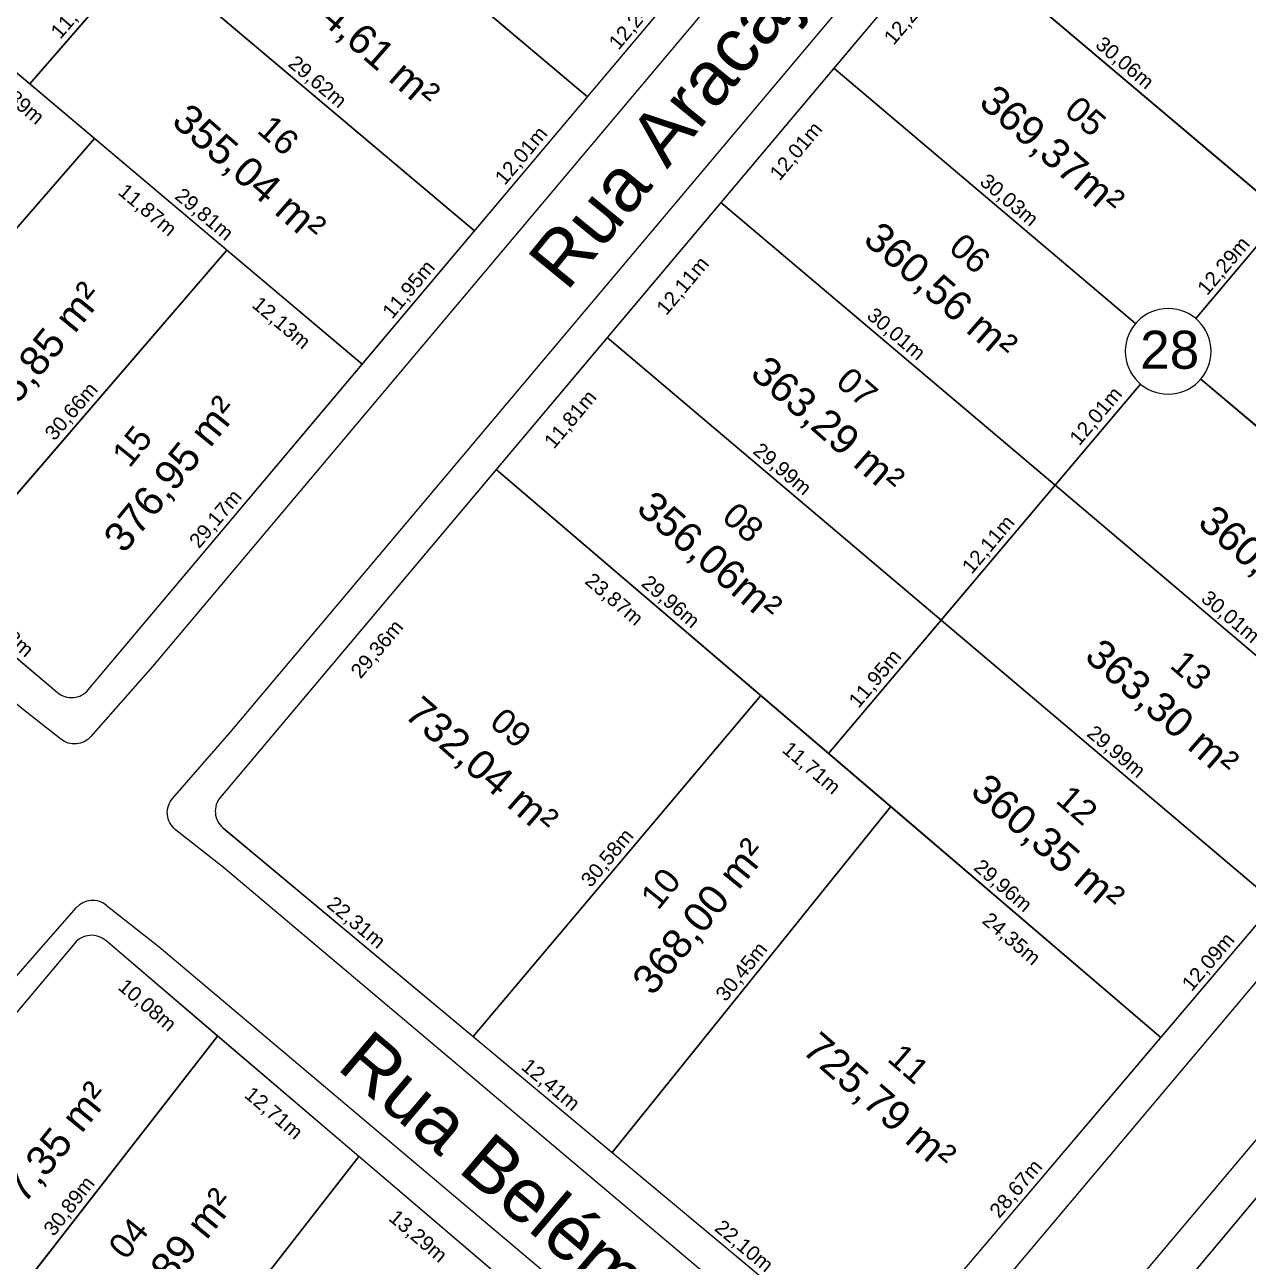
# Model space of a CAD drawing. Header units: metres. Extents: x 3808 to 8215, y 2374 to 6187.
# Drawn here: x 5218.8 to 5302.7, y 3229.2 to 3314 of the extents above; entities that cross this region are included whole.
import ezdxf

# ---------------------------------------------------------------- set-up
doc = ezdxf.new("R2010")
doc.units = ezdxf.units.M
for name, color, linetype in [('Areas Lotes', 1, 'Continuous'), ('Calçada', 8, 'Continuous'), ('COTAS', 7, 'Continuous'), ('Lote', 7, 'Continuous'), ('Nome das Ruas', 7, 'Continuous'), ('Nº Lote', 7, 'Continuous'), ('Nº. quadra', 7, 'Continuous'), ('quadras', 7, 'Continuous')]:
    doc.layers.add(name, color=color, linetype=linetype)
doc.styles.add('Arial', font='arial.ttf')
doc.dimstyles.new('Copy(2) of ISO-25', dxfattribs={"dimtxt": 1, "dimasz": 2.5, "dimexe": 1.25, "dimexo": 0.625, "dimgap": 0.2, "dimtad": 1, "dimtoh": 1, "dimlfac": 1, "dimzin": 1, "dimtxsty": 'Arial', "dimblk": 'NONE', "dimcen": 0, "dimse1": 1, "dimse2": 1, "dimsd1": 1, "dimsd2": 1, "dimclrt": 256, "dimaunit": 1, "dimadec": 3, "dimazin": 0, "dimtfac": 1, "dimtmove": 0, "dimatfit": 3, "dimldrblk": 'NONE', "dimfxl": 1, "dimtolj": 1, "dimtzin": 0, "dimarcsym": 0})

# ---------------------------------------------------------------- blocks, each defined once
blk = doc.blocks.new('*D1649')
at = {"layer": 'Defpoints', "color": 0, "linetype": 'Continuous', "transparency": 16777216}
for p in [(5306.062, 3236.928), (5308.019, 3235.291), (5287.642, 3214.916)]:
    blk.add_point(p, dxfattribs=at)
at = {"layer": 'COTAS', "linetype": 'Continuous', "lineweight": 5, "transparency": 16777216, "insert": (5298.194, 3224.799), "char_height": 1, "attachment_point": 5, "rotation": 50.07639, "style": 'Arial'}
blk.add_mtext('\\A1;28,70m', dxfattribs=at)
blk = doc.blocks.new('_None')
blk = doc.blocks.new('*D1693')
at = {"layer": 'Defpoints', "color": 0, "linetype": 'Continuous', "transparency": 16777216}
for p in [(5232.442, 3258.905), (5249.57, 3244.615), (5249.57, 3244.615)]:
    blk.add_point(p, dxfattribs=at)
at = {"layer": 'COTAS', "linetype": 'Continuous', "lineweight": 5, "transparency": 16777216, "insert": (5241.519, 3252.375), "char_height": 1, "attachment_point": 5, "rotation": 320.16156, "style": 'Arial'}
blk.add_mtext('\\A1;22,31m', dxfattribs=at)
blk = doc.blocks.new('*D1694')
at = {"layer": 'Defpoints', "color": 0, "linetype": 'Continuous', "transparency": 16777216}
for p in [(5249.57, 3244.615), (5259.101, 3236.663), (5259.101, 3236.663)]:
    blk.add_point(p, dxfattribs=at)
at = {"layer": 'COTAS', "linetype": 'Continuous', "lineweight": 5, "transparency": 16777216, "insert": (5254.849, 3241.254), "char_height": 1, "attachment_point": 5, "rotation": 320.16156, "style": 'Arial'}
blk.add_mtext('\\A1;12,41m', dxfattribs=at)
blk = doc.blocks.new('*D1695')
at = {"layer": 'Defpoints', "color": 0, "linetype": 'Continuous', "transparency": 16777216}
for p in [(5259.101, 3236.663), (5276.071, 3222.505), (5276.071, 3222.505)]:
    blk.add_point(p, dxfattribs=at)
at = {"layer": 'COTAS', "linetype": 'Continuous', "lineweight": 5, "transparency": 16777216, "insert": (5268.099, 3230.199), "char_height": 1, "attachment_point": 5, "rotation": 320.16156, "style": 'Arial'}
blk.add_mtext('\\A1;22,10m', dxfattribs=at)
blk = doc.blocks.new('*D1696')
at = {"layer": 'Defpoints', "color": 0, "linetype": 'Continuous', "transparency": 16777216}
for p in [(5296.719, 3244.555), (5296.719, 3244.555), (5278.176, 3222.687)]:
    blk.add_point(p, dxfattribs=at)
at = {"layer": 'COTAS', "linetype": 'Continuous', "lineweight": 5, "transparency": 16777216, "insert": (5286.837, 3234.139), "char_height": 1, "attachment_point": 5, "rotation": 49.70444, "style": 'Arial'}
blk.add_mtext('\\A1;28,67m', dxfattribs=at)
blk = doc.blocks.new('*D1697')
at = {"layer": 'Defpoints', "color": 0, "linetype": 'Continuous', "transparency": 16777216}
for p in [(5304.54, 3253.779), (5304.54, 3253.779), (5296.719, 3244.555)]:
    blk.add_point(p, dxfattribs=at)
at = {"layer": 'COTAS', "linetype": 'Continuous', "lineweight": 5, "transparency": 16777216, "insert": (5300.019, 3249.685), "char_height": 1, "attachment_point": 5, "rotation": 49.70444, "style": 'Arial'}
blk.add_mtext('\\A1;12,09m', dxfattribs=at)
blk = doc.blocks.new('*D1703')
at = {"layer": 'Defpoints', "color": 0, "linetype": 'Continuous', "transparency": 16777216}
for p in [(5251.158, 3283.487), (5253.113, 3281.841), (5232.255, 3261.023)]:
    blk.add_point(p, dxfattribs=at)
at = {"layer": 'COTAS', "linetype": 'Continuous', "lineweight": 5, "transparency": 16777216, "insert": (5243.049, 3271.125), "char_height": 1, "attachment_point": 5, "rotation": 49.92144, "style": 'Arial'}
blk.add_mtext('\\A1;29,36m', dxfattribs=at)
blk = doc.blocks.new('*D1704')
at = {"layer": 'Defpoints', "color": 0, "linetype": 'Continuous', "transparency": 16777216}
for p in [(5258.76, 3292.521), (5260.715, 3290.876), (5251.158, 3283.487)]:
    blk.add_point(p, dxfattribs=at)
at = {"layer": 'COTAS', "linetype": 'Continuous', "lineweight": 5, "transparency": 16777216, "insert": (5256.302, 3286.874), "char_height": 1, "attachment_point": 5, "rotation": 49.92144, "style": 'Arial'}
blk.add_mtext('\\A1;11,81m', dxfattribs=at)
blk = doc.blocks.new('*D1705')
at = {"layer": 'Defpoints', "color": 0, "linetype": 'Continuous', "transparency": 16777216}
for p in [(5266.557, 3301.788), (5268.513, 3300.142), (5258.76, 3292.521)]:
    blk.add_point(p, dxfattribs=at)
at = {"layer": 'COTAS', "linetype": 'Continuous', "lineweight": 5, "transparency": 16777216, "insert": (5264.001, 3296.025), "char_height": 1, "attachment_point": 5, "rotation": 49.92144, "style": 'Arial'}
blk.add_mtext('\\A1;12,11m', dxfattribs=at)
blk = doc.blocks.new('*D1706')
at = {"layer": 'Defpoints', "color": 0, "linetype": 'Continuous', "transparency": 16777216}
for p in [(5274.289, 3310.978), (5276.245, 3309.332), (5266.557, 3301.788)]:
    blk.add_point(p, dxfattribs=at)
at = {"layer": 'COTAS', "linetype": 'Continuous', "lineweight": 5, "transparency": 16777216, "insert": (5271.766, 3305.253), "char_height": 1, "attachment_point": 5, "rotation": 49.92144, "style": 'Arial'}
blk.add_mtext('\\A1;12,01m', dxfattribs=at)
blk = doc.blocks.new('*D1707')
at = {"layer": 'Defpoints', "color": 0, "linetype": 'Continuous', "transparency": 16777216}
for p in [(5282.205, 3320.385), (5284.161, 3318.739), (5274.289, 3310.978)]:
    blk.add_point(p, dxfattribs=at)
at = {"layer": 'COTAS', "linetype": 'Continuous', "lineweight": 5, "transparency": 16777216, "insert": (5279.59, 3314.551), "char_height": 1, "attachment_point": 5, "rotation": 49.92144, "style": 'Arial'}
blk.add_mtext('\\A1;12,29m', dxfattribs=at)
blk = doc.blocks.new('*D1713')
at = {"layer": 'Defpoints', "color": 0, "linetype": 'Continuous', "transparency": 16777216}
for p in [(5269.306, 3267.98), (5269.306, 3267.98), (5249.57, 3244.615)]:
    blk.add_point(p, dxfattribs=at)
at = {"layer": 'COTAS', "linetype": 'Continuous', "lineweight": 5, "transparency": 16777216, "insert": (5258.826, 3256.814), "char_height": 1, "attachment_point": 5, "rotation": 49.81268, "style": 'Arial'}
blk.add_mtext('\\A1;30,58m', dxfattribs=at)
blk = doc.blocks.new('*D1714')
at = {"layer": 'Defpoints', "color": 0, "linetype": 'Continuous', "transparency": 16777216}
for p in [(5278.208, 3260.373), (5278.208, 3260.373), (5259.101, 3236.663)]:
    blk.add_point(p, dxfattribs=at)
at = {"layer": 'COTAS', "linetype": 'Continuous', "lineweight": 5, "transparency": 16777216, "insert": (5268.031, 3249.021), "char_height": 1, "attachment_point": 5, "rotation": 51.13597, "style": 'Arial'}
blk.add_mtext('\\A1;30,45m', dxfattribs=at)
blk = doc.blocks.new('*D1715')
at = {"layer": 'Defpoints', "color": 0, "linetype": 'Continuous', "transparency": 16777216}
for p in [(5251.158, 3283.487), (5269.306, 3267.98), (5267.75, 3266.159)]:
    blk.add_point(p, dxfattribs=at)
at = {"layer": 'COTAS', "linetype": 'Continuous', "lineweight": 5, "transparency": 16777216, "insert": (5259.197, 3274.522), "char_height": 1, "attachment_point": 5, "rotation": 319.48654, "style": 'Arial'}
blk.add_mtext('\\A1;23,87m', dxfattribs=at)
blk = doc.blocks.new('*D1716')
at = {"layer": 'Defpoints', "color": 0, "linetype": 'Continuous', "transparency": 16777216}
for p in [(5269.306, 3267.98), (5278.208, 3260.373), (5276.652, 3258.553)]:
    blk.add_point(p, dxfattribs=at)
at = {"layer": 'COTAS', "linetype": 'Continuous', "lineweight": 5, "transparency": 16777216, "insert": (5272.722, 3262.965), "char_height": 1, "attachment_point": 5, "rotation": 319.48654, "style": 'Arial'}
blk.add_mtext('\\A1;11,71m', dxfattribs=at)
blk = doc.blocks.new('*D1717')
at = {"layer": 'Defpoints', "color": 0, "linetype": 'Continuous', "transparency": 16777216}
for p in [(5278.208, 3260.373), (5296.719, 3244.555), (5295.164, 3242.735)]:
    blk.add_point(p, dxfattribs=at)
at = {"layer": 'COTAS', "linetype": 'Continuous', "lineweight": 5, "transparency": 16777216, "insert": (5286.428, 3251.253), "char_height": 1, "attachment_point": 5, "rotation": 319.48654, "style": 'Arial'}
blk.add_mtext('\\A1;24,35m', dxfattribs=at)
blk = doc.blocks.new('*D1718')
at = {"layer": 'Defpoints', "color": 0, "linetype": 'Continuous', "transparency": 16777216}
for p in [(5251.158, 3283.487), (5273.938, 3264.021), (5273.938, 3264.021)]:
    blk.add_point(p, dxfattribs=at)
at = {"layer": 'COTAS', "linetype": 'Continuous', "lineweight": 5, "transparency": 16777216, "insert": (5263.068, 3274.363), "char_height": 1, "attachment_point": 5, "rotation": 319.48654, "style": 'Arial'}
blk.add_mtext('\\A1;29,96m', dxfattribs=at)
blk = doc.blocks.new('*D1719')
at = {"layer": 'Defpoints', "color": 0, "linetype": 'Continuous', "transparency": 16777216}
for p in [(5273.938, 3264.021), (5296.719, 3244.555), (5296.719, 3244.555)]:
    blk.add_point(p, dxfattribs=at)
at = {"layer": 'COTAS', "linetype": 'Continuous', "lineweight": 5, "transparency": 16777216, "insert": (5285.849, 3254.897), "char_height": 1, "attachment_point": 5, "rotation": 319.48654, "style": 'Arial'}
blk.add_mtext('\\A1;29,96m', dxfattribs=at)
blk = doc.blocks.new('*D1720')
at = {"layer": 'Defpoints', "color": 0, "linetype": 'Continuous', "transparency": 16777216}
for p in [(5258.76, 3292.521), (5281.65, 3273.15), (5281.65, 3273.15)]:
    blk.add_point(p, dxfattribs=at)
at = {"layer": 'COTAS', "linetype": 'Continuous', "lineweight": 5, "transparency": 16777216, "insert": (5270.722, 3283.447), "char_height": 1, "attachment_point": 5, "rotation": 319.75994, "style": 'Arial'}
blk.add_mtext('\\A1;29,99m', dxfattribs=at)
blk = doc.blocks.new('*D1721')
at = {"layer": 'Defpoints', "color": 0, "linetype": 'Continuous', "transparency": 16777216}
for p in [(5281.65, 3273.15), (5304.54, 3253.779), (5304.54, 3253.779)]:
    blk.add_point(p, dxfattribs=at)
at = {"layer": 'COTAS', "linetype": 'Continuous', "lineweight": 5, "transparency": 16777216, "insert": (5293.612, 3264.076), "char_height": 1, "attachment_point": 5, "rotation": 319.75994, "style": 'Arial'}
blk.add_mtext('\\A1;29,99m', dxfattribs=at)
blk = doc.blocks.new('*D1722')
at = {"layer": 'Defpoints', "color": 0, "linetype": 'Continuous', "transparency": 16777216}
for p in [(5266.557, 3301.788), (5289.464, 3282.402), (5289.464, 3282.402)]:
    blk.add_point(p, dxfattribs=at)
at = {"layer": 'COTAS', "linetype": 'Continuous', "lineweight": 5, "transparency": 16777216, "insert": (5278.528, 3292.706), "char_height": 1, "attachment_point": 5, "rotation": 319.75994, "style": 'Arial'}
blk.add_mtext('\\A1;30,01m', dxfattribs=at)
blk = doc.blocks.new('*D1723')
at = {"layer": 'Defpoints', "color": 0, "linetype": 'Continuous', "transparency": 16777216}
for p in [(5289.464, 3282.402), (5312.372, 3263.016), (5312.372, 3263.016)]:
    blk.add_point(p, dxfattribs=at)
at = {"layer": 'COTAS', "linetype": 'Continuous', "lineweight": 5, "transparency": 16777216, "insert": (5301.436, 3273.32), "char_height": 1, "attachment_point": 5, "rotation": 319.75994, "style": 'Arial'}
blk.add_mtext('\\A1;30,01m', dxfattribs=at)
blk = doc.blocks.new('*D1724')
at = {"layer": 'Defpoints', "color": 0, "linetype": 'Continuous', "transparency": 16777216}
for p in [(5274.289, 3310.978), (5297.215, 3291.577), (5297.215, 3291.577)]:
    blk.add_point(p, dxfattribs=at)
at = {"layer": 'COTAS', "linetype": 'Continuous', "lineweight": 5, "transparency": 16777216, "insert": (5286.269, 3301.889), "char_height": 1, "attachment_point": 5, "rotation": 319.75994, "style": 'Arial'}
blk.add_mtext('\\A1;30,03m', dxfattribs=at)
blk = doc.blocks.new('*D1725')
at = {"layer": 'Defpoints', "color": 0, "linetype": 'Continuous', "transparency": 16777216}
for p in [(5297.215, 3291.577), (5320.14, 3272.176), (5320.14, 3272.176)]:
    blk.add_point(p, dxfattribs=at)
at = {"layer": 'COTAS', "linetype": 'Continuous', "lineweight": 5, "transparency": 16777216, "insert": (5309.195, 3282.488), "char_height": 1, "attachment_point": 5, "rotation": 319.75994, "style": 'Arial'}
blk.add_mtext('\\A1;30,03m', dxfattribs=at)
blk = doc.blocks.new('*D1726')
at = {"layer": 'Defpoints', "color": 0, "linetype": 'Continuous', "transparency": 16777216}
for p in [(5282.205, 3320.385), (5305.148, 3300.969), (5305.148, 3300.969)]:
    blk.add_point(p, dxfattribs=at)
at = {"layer": 'COTAS', "linetype": 'Continuous', "lineweight": 5, "transparency": 16777216, "insert": (5294.194, 3311.288), "char_height": 1, "attachment_point": 5, "rotation": 319.75994, "style": 'Arial'}
blk.add_mtext('\\A1;30,06m', dxfattribs=at)
blk = doc.blocks.new('*D1728')
at = {"layer": 'Defpoints', "color": 0, "linetype": 'Continuous', "transparency": 16777216}
for p in [(5281.65, 3273.15), (5281.65, 3273.15), (5273.938, 3264.021)]:
    blk.add_point(p, dxfattribs=at)
at = {"layer": 'COTAS', "linetype": 'Continuous', "lineweight": 5, "transparency": 16777216, "insert": (5277.182, 3269.103), "char_height": 1, "attachment_point": 5, "rotation": 49.81268, "style": 'Arial'}
blk.add_mtext('\\A1;11,95m', dxfattribs=at)
blk = doc.blocks.new('*D1729')
at = {"layer": 'Defpoints', "color": 0, "linetype": 'Continuous', "transparency": 16777216}
for p in [(5289.464, 3282.402), (5289.464, 3282.402), (5281.65, 3273.15)]:
    blk.add_point(p, dxfattribs=at)
at = {"layer": 'COTAS', "linetype": 'Continuous', "lineweight": 5, "transparency": 16777216, "insert": (5284.945, 3278.293), "char_height": 1, "attachment_point": 5, "rotation": 49.81268, "style": 'Arial'}
blk.add_mtext('\\A1;12,11m', dxfattribs=at)
blk = doc.blocks.new('*D1730')
at = {"layer": 'Defpoints', "color": 0, "linetype": 'Continuous', "transparency": 16777216}
for p in [(5296.802, 3291.165), (5296.802, 3291.165), (5289.052, 3281.99)]:
    blk.add_point(p, dxfattribs=at)
at = {"layer": 'COTAS', "linetype": 'Continuous', "lineweight": 5, "transparency": 16777216, "insert": (5292.315, 3287.094), "char_height": 1, "attachment_point": 5, "rotation": 49.81268, "style": 'Arial'}
blk.add_mtext('\\A1;12,01m', dxfattribs=at)
blk = doc.blocks.new('*D1731')
at = {"layer": 'Defpoints', "color": 0, "linetype": 'Continuous', "transparency": 16777216}
for p in [(5305.652, 3301.565), (5305.652, 3301.565), (5297.719, 3292.173)]:
    blk.add_point(p, dxfattribs=at)
at = {"layer": 'COTAS', "linetype": 'Continuous', "lineweight": 5, "transparency": 16777216, "insert": (5301.073, 3297.385), "char_height": 1, "attachment_point": 5, "rotation": 49.81268, "style": 'Arial'}
blk.add_mtext('\\A1;12,29m', dxfattribs=at)
blk = doc.blocks.new('*D1745')
at = {"layer": 'Defpoints', "color": 0, "linetype": 'Continuous', "transparency": 16777216}
for p in [(5212.694, 3275.286), (5221.086, 3268.2), (5221.086, 3268.2)]:
    blk.add_point(p, dxfattribs=at)
at = {"layer": 'COTAS', "linetype": 'Continuous', "lineweight": 5, "transparency": 16777216, "insert": (5217.407, 3272.355), "char_height": 1, "attachment_point": 5, "rotation": 319.82268, "style": 'Arial'}
blk.add_mtext('\\A1;10,98m', dxfattribs=at)
blk = doc.blocks.new('*D1746')
at = {"layer": 'Defpoints', "color": 0, "linetype": 'Continuous', "transparency": 16777216}
for p in [(5241.983, 3290.693), (5241.983, 3290.693), (5223.201, 3268.38)]:
    blk.add_point(p, dxfattribs=at)
at = {"layer": 'COTAS', "linetype": 'Continuous', "lineweight": 5, "transparency": 16777216, "insert": (5231.979, 3280.052), "char_height": 1, "attachment_point": 5, "rotation": 49.912, "style": 'Arial'}
blk.add_mtext('\\A1;29,17m', dxfattribs=at)
blk = doc.blocks.new('*D1747')
at = {"layer": 'Defpoints', "color": 0, "linetype": 'Continuous', "transparency": 16777216}
for p in [(5249.676, 3299.833), (5249.676, 3299.833), (5241.983, 3290.693)]:
    blk.add_point(p, dxfattribs=at)
at = {"layer": 'COTAS', "linetype": 'Continuous', "lineweight": 5, "transparency": 16777216, "insert": (5245.216, 3295.779), "char_height": 1, "attachment_point": 5, "rotation": 49.912, "style": 'Arial'}
blk.add_mtext('\\A1;11,95m', dxfattribs=at)
blk = doc.blocks.new('*D1748')
at = {"layer": 'Defpoints', "color": 0, "linetype": 'Continuous', "transparency": 16777216}
for p in [(5257.409, 3309.02), (5257.409, 3309.02), (5249.676, 3299.833)]:
    blk.add_point(p, dxfattribs=at)
at = {"layer": 'COTAS', "linetype": 'Continuous', "lineweight": 5, "transparency": 16777216, "insert": (5252.93, 3304.943), "char_height": 1, "attachment_point": 5, "rotation": 49.912, "style": 'Arial'}
blk.add_mtext('\\A1;12,01m', dxfattribs=at)
blk = doc.blocks.new('*D1749')
at = {"layer": 'Defpoints', "color": 0, "linetype": 'Continuous', "transparency": 16777216}
for p in [(5265.289, 3318.382), (5265.289, 3318.382), (5257.409, 3309.02)]:
    blk.add_point(p, dxfattribs=at)
at = {"layer": 'COTAS', "linetype": 'Continuous', "lineweight": 5, "transparency": 16777216, "insert": (5260.736, 3314.217), "char_height": 1, "attachment_point": 5, "rotation": 49.912, "style": 'Arial'}
blk.add_mtext('\\A1;12,24m', dxfattribs=at)
blk = doc.blocks.new('*D1767')
at = {"layer": 'Defpoints', "color": 0, "linetype": 'Continuous', "transparency": 16777216}
for p in [(5223.631, 3306.165), (5223.631, 3306.165), (5203.525, 3283.028)]:
    blk.add_point(p, dxfattribs=at)
at = {"layer": 'COTAS', "linetype": 'Continuous', "lineweight": 5, "transparency": 16777216, "insert": (5212.974, 3295.122), "char_height": 1, "attachment_point": 5, "rotation": 49.01051, "style": 'Arial'}
blk.add_mtext('\\A1;30,65m', dxfattribs=at)
blk = doc.blocks.new('*D1768')
at = {"layer": 'Defpoints', "color": 0, "linetype": 'Continuous', "transparency": 16777216}
for p in [(5232.706, 3298.514), (5232.706, 3298.514), (5212.694, 3275.286)]:
    blk.add_point(p, dxfattribs=at)
at = {"layer": 'COTAS', "linetype": 'Continuous', "lineweight": 5, "transparency": 16777216, "insert": (5222.093, 3287.423), "char_height": 1, "attachment_point": 5, "rotation": 49.25348, "style": 'Arial'}
blk.add_mtext('\\A1;30,66m', dxfattribs=at)
blk = doc.blocks.new('*D1771')
at = {"layer": 'Defpoints', "color": 0, "linetype": 'Continuous', "transparency": 16777216}
for p in [(5214.543, 3313.826), (5223.625, 3306.158), (5222.16, 3304.42)]:
    blk.add_point(p, dxfattribs=at)
at = {"layer": 'COTAS', "linetype": 'Continuous', "lineweight": 5, "transparency": 16777216, "insert": (5218.132, 3308.864), "char_height": 1, "attachment_point": 5, "rotation": 319.86743, "style": 'Arial'}
blk.add_mtext('\\A1;11,89m', dxfattribs=at)
blk = doc.blocks.new('*D1772')
at = {"layer": 'Defpoints', "color": 0, "linetype": 'Continuous', "transparency": 16777216}
for p in [(5223.625, 3306.158), (5232.706, 3298.514), (5231.236, 3296.769)]:
    blk.add_point(p, dxfattribs=at)
at = {"layer": 'COTAS', "linetype": 'Continuous', "lineweight": 5, "transparency": 16777216, "insert": (5227.214, 3301.207), "char_height": 1, "attachment_point": 5, "rotation": 319.86743, "style": 'Arial'}
blk.add_mtext('\\A1;11,87m', dxfattribs=at)
blk = doc.blocks.new('*D1773')
at = {"layer": 'Defpoints', "color": 0, "linetype": 'Continuous', "transparency": 16777216}
for p in [(5232.706, 3298.514), (5241.983, 3290.693), (5240.512, 3288.949)]:
    blk.add_point(p, dxfattribs=at)
at = {"layer": 'COTAS', "linetype": 'Continuous', "lineweight": 5, "transparency": 16777216, "insert": (5236.39, 3293.471), "char_height": 1, "attachment_point": 5, "rotation": 319.86743, "style": 'Arial'}
blk.add_mtext('\\A1;12,13m', dxfattribs=at)
blk = doc.blocks.new('*D1774')
at = {"layer": 'Defpoints', "color": 0, "linetype": 'Continuous', "transparency": 16777216}
for p in [(5195.574, 3329.818), (5219.189, 3309.909), (5219.189, 3309.909)]:
    blk.add_point(p, dxfattribs=at)
at = {"layer": 'COTAS', "linetype": 'Continuous', "lineweight": 5, "transparency": 16777216, "insert": (5207.898, 3320.476), "char_height": 1, "attachment_point": 5, "rotation": 319.86743, "style": 'Arial'}
blk.add_mtext('\\A1;30,89m', dxfattribs=at)
blk = doc.blocks.new('*D1775')
at = {"layer": 'Defpoints', "color": 0, "linetype": 'Continuous', "transparency": 16777216}
for p in [(5219.189, 3309.909), (5241.983, 3290.693), (5241.983, 3290.693)]:
    blk.add_point(p, dxfattribs=at)
at = {"layer": 'COTAS', "linetype": 'Continuous', "lineweight": 5, "transparency": 16777216, "insert": (5231.102, 3300.914), "char_height": 1, "attachment_point": 5, "rotation": 319.86743, "style": 'Arial'}
blk.add_mtext('\\A1;29,81m', dxfattribs=at)
blk = doc.blocks.new('*D1777')
at = {"layer": 'Defpoints', "color": 0, "linetype": 'Continuous', "transparency": 16777216}
for p in [(5227.026, 3318.928), (5249.676, 3299.833), (5249.676, 3299.833)]:
    blk.add_point(p, dxfattribs=at)
at = {"layer": 'COTAS', "linetype": 'Continuous', "lineweight": 5, "transparency": 16777216, "insert": (5238.867, 3309.993), "char_height": 1, "attachment_point": 5, "rotation": 319.86743, "style": 'Arial'}
blk.add_mtext('\\A1;29,62m', dxfattribs=at)
blk = doc.blocks.new('*D1779')
at = {"layer": 'Defpoints', "color": 0, "linetype": 'Continuous', "transparency": 16777216}
for p in [(5234.904, 3327.993), (5257.409, 3309.02), (5257.409, 3309.02)]:
    blk.add_point(p, dxfattribs=at)
at = {"layer": 'COTAS', "linetype": 'Continuous', "lineweight": 5, "transparency": 16777216, "insert": (5246.673, 3319.119), "char_height": 1, "attachment_point": 5, "rotation": 319.86743, "style": 'Arial'}
blk.add_mtext('\\A1;29,44m', dxfattribs=at)
blk = doc.blocks.new('*D1786')
at = {"layer": 'Defpoints', "color": 0, "linetype": 'Continuous', "transparency": 16777216}
for p in [(5227.026, 3318.928), (5227.026, 3318.928), (5219.189, 3309.909)]:
    blk.add_point(p, dxfattribs=at)
at = {"layer": 'COTAS', "linetype": 'Continuous', "lineweight": 5, "transparency": 16777216, "insert": (5222.503, 3314.944), "char_height": 1, "attachment_point": 5, "rotation": 49.01051, "style": 'Arial'}
blk.add_mtext('\\A1;11,95m', dxfattribs=at)
blk = doc.blocks.new('*D2487')
at = {"layer": 'Defpoints', "color": 0, "linetype": 'Continuous', "transparency": 16777216}
for p in [(5222.272, 3251.016), (5224.241, 3249.36), (5203.159, 3228.271)]:
    blk.add_point(p, dxfattribs=at)
at = {"layer": 'COTAS', "linetype": 'Continuous', "lineweight": 5, "transparency": 16777216, "insert": (5214.072, 3238.503), "char_height": 1, "attachment_point": 5, "rotation": 49.95896, "style": 'Arial'}
blk.add_mtext('\\A1;29,71m', dxfattribs=at)
blk = doc.blocks.new('*D2488')
at = {"layer": 'Defpoints', "color": 0, "linetype": 'Continuous', "transparency": 16777216}
for p in [(5224.393, 3251.192), (5232.065, 3244.647), (5230.512, 3242.826)]:
    blk.add_point(p, dxfattribs=at)
at = {"layer": 'COTAS', "linetype": 'Continuous', "lineweight": 5, "transparency": 16777216, "insert": (5227.196, 3246.708), "char_height": 1, "attachment_point": 5, "rotation": 319.53212, "style": 'Arial'}
blk.add_mtext('\\A1;10,08m', dxfattribs=at)
blk = doc.blocks.new('*D2489')
at = {"layer": 'Defpoints', "color": 0, "linetype": 'Continuous', "transparency": 16777216}
for p in [(5232.065, 3244.647), (5241.735, 3236.397), (5240.182, 3234.576)]:
    blk.add_point(p, dxfattribs=at)
at = {"layer": 'COTAS', "linetype": 'Continuous', "lineweight": 5, "transparency": 16777216, "insert": (5235.867, 3239.31), "char_height": 1, "attachment_point": 5, "rotation": 319.53212, "style": 'Arial'}
blk.add_mtext('\\A1;12,71m', dxfattribs=at)
blk = doc.blocks.new('*D2490')
at = {"layer": 'Defpoints', "color": 0, "linetype": 'Continuous', "transparency": 16777216}
for p in [(5241.735, 3236.397), (5251.847, 3227.771), (5250.293, 3225.95)]:
    blk.add_point(p, dxfattribs=at)
at = {"layer": 'COTAS', "linetype": 'Continuous', "lineweight": 5, "transparency": 16777216, "insert": (5245.757, 3230.872), "char_height": 1, "attachment_point": 5, "rotation": 319.53212, "style": 'Arial'}
blk.add_mtext('\\A1;13,29m', dxfattribs=at)
blk = doc.blocks.new('*D2519')
at = {"layer": 'Defpoints', "color": 0, "linetype": 'Continuous', "transparency": 16777216}
for p in [(5232.065, 3244.647), (5232.065, 3244.647), (5213.09, 3220.278)]:
    blk.add_point(p, dxfattribs=at)
at = {"layer": 'COTAS', "linetype": 'Continuous', "lineweight": 5, "transparency": 16777216, "insert": (5221.946, 3232.954), "char_height": 1, "attachment_point": 5, "rotation": 52.09306, "style": 'Arial'}
blk.add_mtext('\\A1;30,89m', dxfattribs=at)
blk = doc.blocks.new('*D2520')
at = {"layer": 'Defpoints', "color": 0, "linetype": 'Continuous', "transparency": 16777216}
for p in [(5241.735, 3236.397), (5241.735, 3236.397), (5222.983, 3212.314)]:
    blk.add_point(p, dxfattribs=at)
at = {"layer": 'COTAS', "linetype": 'Continuous', "lineweight": 5, "transparency": 16777216, "insert": (5231.727, 3224.848), "char_height": 1, "attachment_point": 5, "rotation": 52.09306, "style": 'Arial'}
blk.add_mtext('\\A1;30,52m', dxfattribs=at)

msp = doc.modelspace()

# ---------------------------------------------------------------- linework, layer by layer
at = {"layer": 'Calçada', "linetype": 'Continuous', "lineweight": 5}
for p, q in [((5224.434, 3253.622), (5228.053, 3250.773)), ((5216.456, 3246.688), (5222.379, 3253.433)), ((5228.053, 3250.773), (5267.399, 3217.578))]:
    msp.add_line(p, q, dxfattribs=at)
at = {"layer": 'Calçada', "linetype": 'Continuous', "lineweight": 5, "flags": 128}
for points in [[(5252.232, 3399.9, -0.412456), (5254.338, 3400.09), (5297.768, 3364.071), (5301.808, 3360.708, -0.410662), (5302.013, 3358.609), (5297.286, 3352.788), (5227.598, 3269.983), (5223.374, 3265.173, -0.398565), (5221.319, 3264.984), (5218.645, 3267.089), (5176.883, 3302.07), (5174.041, 3304.412, -0.416902), (5173.846, 3306.534), (5252.232, 3399.9)], [(5307.37, 3354.102, -0.417775), (5309.494, 3354.31), (5357.138, 3314.65, -0.41701), (5357.322, 3312.526), (5352.112, 3306.387), (5283.181, 3224.557), (5278.701, 3219.236, -0.411877), (5276.596, 3219.048), (5271.889, 3222.948), (5232.476, 3256.2), (5229.187, 3258.789, -0.430037), (5228.988, 3260.957), (5232.906, 3265.419), (5302.681, 3348.328), (5307.37, 3354.102)], [(5362.721, 3308.069, -0.411423), (5364.824, 3308.251), (5412.343, 3268.695, -0.415224), (5412.533, 3266.579), (5408.302, 3261.532), (5338.413, 3178.404), (5333.784, 3172.68, -0.434584), (5331.596, 3172.525), (5328.16, 3175.719), (5289.4, 3208.439), (5284.297, 3212.667, -0.416554), (5284.107, 3214.789), (5288.536, 3220.048), (5357.458, 3301.868), (5362.721, 3308.069)]]:
    msp.add_lwpolyline(points, format="xyb", dxfattribs=at)
at = {"layer": 'Calçada', "linetype": 'Continuous', "lineweight": 5}
msp.add_arc((5223.507, 3252.443), 1.5, 51.78581, 138.70785, dxfattribs=at)
at = {"layer": 'Lote', "linetype": 'Continuous', "lineweight": 5}
for p, q in [((5211.107, 3348.055), (5257.409, 3309.02)), ((5203.321, 3338.913), (5249.676, 3299.833)), ((5219.189, 3309.909), (5241.004, 3335.014)), ((5195.574, 3329.818), (5241.983, 3290.693)), ((5305.148, 3300.969), (5282.205, 3320.385)), ((5294.972, 3293.475), (5274.289, 3310.978)), ((5299.11, 3293.821), (5312.733, 3309.949)), ((5203.525, 3283.028), (5223.625, 3306.158)), ((5289.464, 3282.402), (5266.557, 3301.788)), ((5212.694, 3275.286), (5232.706, 3298.514)), ((5281.65, 3273.15), (5258.76, 3292.521)), ((5273.938, 3264.021), (5295.319, 3289.333)), ((5320.14, 3272.176), (5299.457, 3289.679)), ((5251.158, 3283.487), (5296.719, 3244.555)), ((5289.464, 3282.402), (5312.372, 3263.016)), ((5304.54, 3253.779), (5281.65, 3273.15)), ((5249.57, 3244.615), (5269.306, 3267.98)), ((5259.101, 3236.663), (5278.208, 3260.373)), ((5213.09, 3220.278), (5232.065, 3244.647)), ((5222.983, 3212.314), (5241.735, 3236.397))]:
    msp.add_line(p, q, dxfattribs=at)
at = {"layer": 'Lote', "linetype": 'Continuous', "lineweight": 5, "flags": 128}
for points in [[(5327.478, 3336.563), (5310.152, 3351.259, 0.415368), (5308.034, 3351.081), (5282.205, 3320.385), (5305.148, 3300.969), (5312.733, 3309.949), (5308.222, 3313.766)], [(5212.694, 3275.286), (5221.086, 3268.2, 0.41467), (5223.201, 3268.38), (5241.983, 3290.693), (5232.706, 3298.514)], [(5249.57, 3244.615), (5269.306, 3267.98), (5251.158, 3283.487), (5232.255, 3261.023, 0.415442), (5232.442, 3258.905)], [(5259.101, 3236.663), (5276.071, 3222.505, 0.411879), (5278.176, 3222.687), (5296.719, 3244.555), (5278.208, 3260.373)], [(5232.065, 3244.647), (5224.393, 3251.192, 0.416397), (5222.272, 3251.016), (5203.159, 3228.271), (5213.09, 3220.278)], [(5315.201, 3229.166), (5306.062, 3236.928), (5287.642, 3214.916, 0.413445), (5287.827, 3212.806), (5295.928, 3205.99)]]:
    msp.add_lwpolyline(points, format="xyb", close=True, dxfattribs=at)
for points in [[(5219.189, 3309.909), (5227.026, 3318.928), (5203.321, 3338.913), (5195.574, 3329.818)], [(5234.904, 3327.993), (5227.026, 3318.928), (5249.676, 3299.833), (5257.409, 3309.02)], [(5241.983, 3290.693), (5249.676, 3299.833), (5227.026, 3318.928), (5219.189, 3309.909)], [(5223.631, 3306.165), (5214.543, 3313.826), (5194.444, 3290.696), (5203.525, 3283.028)], [(5232.706, 3298.514), (5223.631, 3306.165), (5203.525, 3283.028), (5212.694, 3275.286)], [(5266.557, 3301.788), (5258.76, 3292.521), (5281.65, 3273.15), (5289.464, 3282.402)], [(5258.76, 3292.521), (5251.158, 3283.487), (5273.938, 3264.021), (5281.65, 3273.15)], [(5304.54, 3253.779), (5312.372, 3263.016), (5289.464, 3282.402), (5281.65, 3273.15)], [(5281.65, 3273.15), (5273.938, 3264.021), (5296.719, 3244.555), (5304.54, 3253.779)], [(5249.57, 3244.615), (5259.101, 3236.663), (5278.208, 3260.373), (5269.306, 3267.98)], [(5241.735, 3236.397), (5232.065, 3244.647), (5213.09, 3220.278), (5222.983, 3212.314)], [(5251.847, 3227.771), (5241.735, 3236.397), (5222.983, 3212.314), (5233.327, 3203.988)]]:
    msp.add_lwpolyline(points, close=True, dxfattribs=at)
for points in [[(5241.004, 3335.014), (5234.904, 3327.993), (5257.409, 3309.02), (5265.289, 3318.382), (5245.177, 3335.338)], [(5299.11, 3293.821), (5305.148, 3300.969), (5282.205, 3320.385), (5274.289, 3310.978), (5294.972, 3293.475)], [(5294.972, 3293.475), (5274.289, 3310.978), (5266.557, 3301.788), (5289.464, 3282.402), (5295.319, 3289.333)], [(5299.457, 3289.679), (5320.14, 3272.176), (5328.091, 3281.553), (5305.148, 3300.969), (5299.11, 3293.821)], [(5295.319, 3289.333), (5289.464, 3282.402), (5312.372, 3263.016), (5320.14, 3272.176), (5299.457, 3289.679)]]:
    msp.add_lwpolyline(points, dxfattribs=at)
at = {"layer": 'Nº. quadra', "lineweight": 5}
for start, end in [(0, 180), (180, 0)]:
    msp.add_arc((5297.215, 3291.577), 2.937, start, end, dxfattribs=at)
at = {"layer": 'quadras', "linetype": 'Continuous', "lineweight": 5}
for p, q in [((5223.201, 3268.38), (5298.923, 3358.341)), ((5308.034, 3351.081), (5232.255, 3261.023)), ((5278.176, 3222.687), (5353.996, 3312.104)), ((5176.87, 3305.535), (5221.086, 3268.2)), ((5362.524, 3304.399), (5287.642, 3214.916)), ((5276.071, 3222.505), (5232.442, 3258.905)), ((5222.272, 3251.016), (5146.156, 3160.436)), ((5268.392, 3213.656), (5224.393, 3251.192))]:
    msp.add_line(p, q, dxfattribs=at)
for centre, start, end in [((5222.053, 3269.346), 229.82268, 319.912), ((5233.403, 3260.057), 139.92144, 230.16156), ((5223.42, 3250.051), 49.53212, 139.95896)]:
    msp.add_arc(centre, 1.5, start, end, dxfattribs=at)

# ---------------------------------------------------------------- texts
at = {"layer": 'Areas Lotes', "color": 1, "lineweight": 5, "style": 'Arial'}
for s, rotation, p in [('354,61 m²', 318.90341, (5236.628, 3316.331)), ('369,37m²', 318.90341, (5284.148, 3308.502)), ('355,04 m²', 318.90341, (5228.823, 3307.205)), ('360,56 m²', 318.90341, (5276.224, 3299.102)), ('365,85 m²', 50.94257, (5216.377, 3285.468)), ('363,29 m²', 318.90341, (5268.482, 3289.92)), ('376,95 m²', 50.94257, (5225.653, 3277.647)), ('356,06m²', 318.90341, (5260.676, 3280.66)), ('360,56 m²', 318.90341, (5299.149, 3279.701)), ('363,30 m²', 318.90341, (5291.39, 3270.534)), ('732,04 m²', 318.90341, (5244.755, 3266.582)), ('360,35 m²', 318.90341, (5283.567, 3261.289)), ('368,00 m²', 50.94257, (5261.879, 3247.327)), ('725,79 m²', 318.90341, (5272.025, 3243.569)), ('377,35 m²', 50.94257, (5216.845, 3230.655)), ('389,89 m²', 50.94257, (5225.406, 3223.351))]:
    msp.add_text(s, height=2.0071, rotation=rotation, dxfattribs=at).set_placement(p)
at = {"layer": 'Nome das Ruas', "lineweight": 5, "style": 'Arial'}
for s, height, rotation, p in [('Rua Aracajú', 3.68425, 50.70263, (5255.981, 3295.611, 190.804)), ('Rua Belém', 3.6842, 319.74403, (5240.147, 3242.446, 190.804))]:
    msp.add_text(s, height=height, rotation=rotation, dxfattribs=at).set_placement(p)
at = {"layer": 'Nº Lote', "lineweight": 5, "style": 'Arial'}
for s, rotation, p in [('05', 318.90341, (5290.006, 3307.923, 1.156)), ('16', 318.90341, (5234.681, 3306.626, 1.156)), ('06', 318.90341, (5282.082, 3298.523, 1.156)), ('07', 318.90341, (5274.34, 3289.341, 1.156)), ('15', 50.94257, (5226.023, 3283.522, 1.156)), ('08', 318.90341, (5266.534, 3280.081, 1.156)), ('13', 318.90341, (5297.248, 3269.954, 1.156)), ('09', 318.90341, (5250.613, 3266.003, 1.156)), ('12', 318.90341, (5289.425, 3260.71, 1.156)), ('10', 50.94257, (5262.249, 3253.202, 1.156)), ('11', 318.90341, (5277.883, 3242.99, 1.156)), ('04', 50.94257, (5225.776, 3229.226, 1.156))]:
    msp.add_text(s, height=1.706, rotation=rotation, dxfattribs=at).set_placement(p)
at = {"layer": 'Nº. quadra', "lineweight": 5, "style": 'Arial'}
msp.add_text('28', height=2.6083, dxfattribs=at).set_placement((5295.294, 3290.381))

# ---------------------------------------------------------------- dimensions: what is measured, and where the dimension line sits
at = {"layer": 'COTAS', "linetype": 'Continuous', "lineweight": 5}
for p1, p2, distance, picture, middle in [((5195.574, 3329.818), (5219.189, 3309.909), 0, '*D1774', (5207.898, 3320.476)), ((5234.904, 3327.993), (5257.409, 3309.02), 0, '*D1779', (5246.673, 3319.119)), ((5282.205, 3320.385), (5305.148, 3300.969), 0, '*D1726', (5294.194, 3311.288)), ((5219.189, 3309.909), (5227.026, 3318.928), 0, '*D1786', (5222.503, 3314.944)), ((5227.0263, 3318.9279), (5249.6758, 3299.8332), 0, '*D1777', (5238.8673, 3309.993)), ((5274.289, 3310.978), (5297.215, 3291.577), 0, '*D1724', (5286.269, 3301.889)), ((5219.189, 3309.909), (5241.983, 3290.693), 0, '*D1775', (5231.102, 3300.914)), ((5203.525, 3283.028), (5223.631, 3306.165), 0, '*D1767', (5212.974, 3295.122)), ((5266.557, 3301.788), (5289.464, 3282.402), 0, '*D1722', (5278.528, 3292.706)), ((5212.694, 3275.286), (5232.706, 3298.514), 0, '*D1768', (5222.093, 3287.423)), ((5258.76, 3292.521), (5281.65, 3273.15), 0, '*D1720', (5270.722, 3283.447)), ((5297.215, 3291.577), (5320.14, 3272.176), 0, '*D1725', (5309.195, 3282.488)), ((5223.201, 3268.38), (5241.983, 3290.693), 0, '*D1746', (5231.979, 3280.052)), ((5232.255, 3261.023), (5251.158, 3283.487), -2.556, '*D1703', (5243.049, 3271.125)), ((5251.158, 3283.487), (5269.306, 3267.98), -2.394, '*D1715', (5259.197, 3274.522)), ((5251.158, 3283.487), (5273.938, 3264.021), 0, '*D1718', (5263.068, 3274.363)), ((5289.464, 3282.402), (5312.372, 3263.016), 0, '*D1723', (5301.436, 3273.32)), ((5273.938, 3264.021), (5281.65, 3273.15), 0, '*D1728', (5277.182, 3269.103)), ((5281.65, 3273.15), (5304.54, 3253.779), 0, '*D1721', (5293.612, 3264.076)), ((5249.57, 3244.615), (5269.306, 3267.98), 0, '*D1713', (5258.826, 3256.814)), ((5273.938, 3264.021), (5296.719, 3244.555), 0, '*D1719', (5285.849, 3254.897)), ((5259.101, 3236.663), (5278.208, 3260.373), 0, '*D1714', (5268.031, 3249.021)), ((5232.442, 3258.905), (5249.57, 3244.615), 0, '*D1693', (5241.519, 3252.375)), ((5296.719, 3244.555), (5304.54, 3253.779), 0, '*D1697', (5300.019, 3249.685)), ((5224.393, 3251.192), (5232.065, 3244.647), -2.394, '*D2488', (5227.196, 3246.708)), ((5213.09, 3220.278), (5232.065, 3244.647), 0, '*D2519', (5221.946, 3232.954)), ((5278.176, 3222.687), (5296.719, 3244.555), 0, '*D1696', (5286.837, 3234.139)), ((5287.642, 3214.916), (5306.062, 3236.928), -2.551, '*D1649', (5298.194, 3224.799)), ((5222.983, 3212.314), (5241.735, 3236.397), 0, '*D2520', (5231.727, 3224.848))]:
    dim = msp.add_aligned_dim(p1=p1, p2=p2, distance=distance, dimstyle='Copy(2) of ISO-25', override={"dimpost": 'm'}, dxfattribs=at)
    dim.commit()
    dim.dimension.update_dxf_attribs({"geometry": picture, "text_midpoint": middle})
for base, p1, p2, angle, picture, middle in [((5284.161, 3318.739), (5274.289, 3310.978), (5282.205, 3320.385), 229.92144, '*D1707', (5279.59, 3314.551)), ((5265.289, 3318.382), (5257.409, 3309.02), (5265.289, 3318.382), 229.912, '*D1749', (5260.736, 3314.217)), ((5222.16, 3304.42), (5214.543, 3313.826), (5223.625, 3306.158), 139.86743, '*D1771', (5218.132, 3308.864)), ((5276.245, 3309.332), (5266.557, 3301.788), (5274.289, 3310.978), 229.92144, '*D1706', (5271.766, 3305.253)), ((5257.409, 3309.02), (5249.676, 3299.833), (5257.409, 3309.02), 229.912, '*D1748', (5252.93, 3304.943)), ((5231.236, 3296.769), (5223.625, 3306.158), (5232.706, 3298.514), 139.86743, '*D1772', (5227.214, 3301.207)), ((5268.513, 3300.142), (5258.76, 3292.521), (5266.557, 3301.788), 229.92144, '*D1705', (5264.001, 3296.025)), ((5305.652, 3301.565), (5297.719, 3292.173), (5305.652, 3301.565), 229.81268, '*D1731', (5301.073, 3297.385)), ((5249.676, 3299.833), (5241.983, 3290.693), (5249.676, 3299.833), 229.912, '*D1747', (5245.216, 3295.779)), ((5240.512, 3288.949), (5232.706, 3298.514), (5241.983, 3290.693), 139.86743, '*D1773', (5236.39, 3293.471)), ((5260.715, 3290.876), (5251.158, 3283.487), (5258.76, 3292.521), 229.92144, '*D1704', (5256.302, 3286.874)), ((5296.802, 3291.165), (5289.052, 3281.99), (5296.802, 3291.165), 229.81268, '*D1730', (5292.315, 3287.094)), ((5289.464, 3282.402), (5281.65, 3273.15), (5289.464, 3282.402), 229.81268, '*D1729', (5284.945, 3278.293)), ((5221.086, 3268.2), (5212.694, 3275.286), (5221.086, 3268.2), 139.82268, '*D1745', (5217.407, 3272.355)), ((5276.652, 3258.553), (5269.306, 3267.98), (5278.208, 3260.373), 139.48654, '*D1716', (5272.722, 3262.965)), ((5295.164, 3242.735), (5278.208, 3260.373), (5296.719, 3244.555), 139.48654, '*D1717', (5286.428, 3251.253)), ((5224.241, 3249.36), (5203.159, 3228.271), (5222.272, 3251.016), 229.95896, '*D2487', (5214.072, 3238.503)), ((5240.182, 3234.576), (5232.065, 3244.647), (5241.735, 3236.397), 139.53212, '*D2489', (5235.867, 3239.31)), ((5259.101, 3236.663), (5249.57, 3244.615), (5259.101, 3236.663), 140.16156, '*D1694', (5254.849, 3241.254)), ((5276.071, 3222.505), (5259.101, 3236.663), (5276.071, 3222.505), 140.16156, '*D1695', (5268.099, 3230.199)), ((5250.293, 3225.95), (5241.735, 3236.397), (5251.847, 3227.771), 139.53212, '*D2490', (5245.757, 3230.872))]:
    dim = msp.add_linear_dim(base=base, p1=p1, p2=p2, angle=angle, dimstyle='Copy(2) of ISO-25', override={"dimpost": 'm', "dimtmove": 1}, dxfattribs=at)
    dim.commit()
    dim.dimension.update_dxf_attribs({"geometry": picture, "text_midpoint": middle})

doc.saveas('drawing.dxf')
